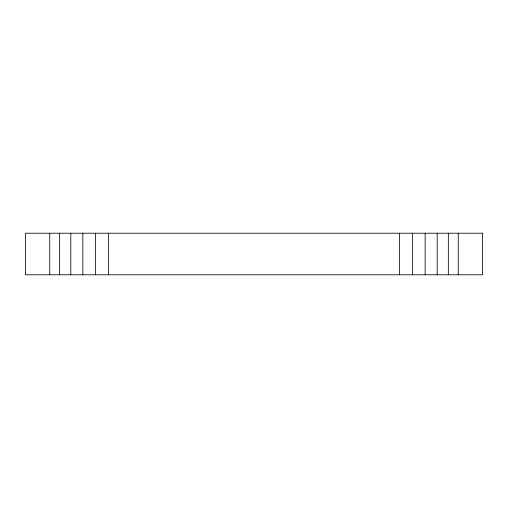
<?xml version="1.0" encoding="UTF-8"?>
<svg xmlns="http://www.w3.org/2000/svg" width="508" height="508" viewBox="0 0 508 508"><rect width="100%" height="100%" fill="white"/><g stroke="black" fill="none" stroke-linecap="round" stroke-linejoin="round"><path stroke-width="0.76" d="M458.254 233.216L458.254 274.784M448.335 233.216L448.335 274.784M437.21 233.216L437.21 274.784M425.158 233.216L425.158 274.784M412.477 233.216L412.477 274.784M399.472 233.216L399.472 274.784M108.528 233.216L108.528 274.784M95.523 233.216L95.523 274.784M82.842 233.216L82.842 274.784M70.79 233.216L70.79 274.784M59.665 233.216L59.665 274.784M49.746 233.216L49.746 274.784M482.6 233.216L25.4 233.216L25.4 274.784L482.6 274.784L482.6 233.216"/></g></svg>
